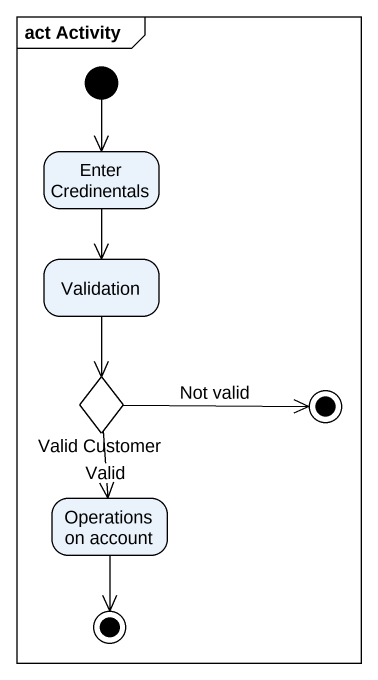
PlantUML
@startuml
mainframe act Activity
hide empty description
state "Enter Credinentals" as Enter_Credinentals
state Validation
state "Valid Customer" as Valid_Customer <<choice>>
state final1 <<end>>
state "Operations on account" as Operations_on_account
state final2 <<end>>
[*] --> Enter_Credinentals
Enter_Credinentals --> Validation
Validation --> Valid_Customer
Valid_Customer -right-> final1 : Not valid
Valid_Customer --> Operations_on_account : Valid
Operations_on_account --> final2
@enduml
